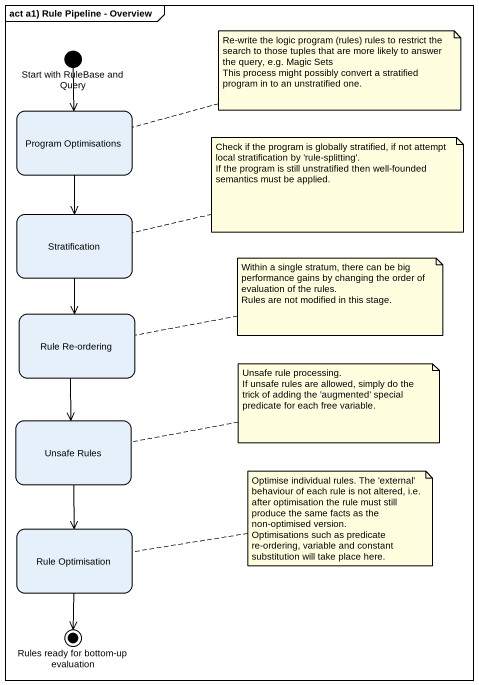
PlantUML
@startuml
mainframe act a1) Rule Pipeline - Overview
hide empty description
state "Start with RuleBase and Query" as Start_with_RuleBase_and <<start>>
state "Program Optimisations" as Program_Optimisations
state Stratification
state "Rule Re-ordering" as Rule_Re_ordering
state "Unsafe Rules" as Unsafe_Rules
state "Rule Optimisation" as Rule_Optimisation
state "Rules ready for bottom-up evaluation" as Rules_ready_for_bottom_up <<end>>
Start_with_RuleBase_and --> Program_Optimisations
Program_Optimisations --> Stratification
Stratification --> Rule_Re_ordering
Rule_Re_ordering --> Unsafe_Rules
Unsafe_Rules --> Rule_Optimisation
Rule_Optimisation --> Rules_ready_for_bottom_up
note right of Program_Optimisations
  Re-write the logic program (rules) rules to restrict the search to those tuples that are more likely to answer the query, e.g. Magic Sets
  This process might possibly convert a stratified program in to an unstratified one.
end note
note right of Stratification
  Check if the program is globally stratified, if not attempt local stratification by 'rule-splitting'.
  If the program is still unstratified then well-founded semantics must be applied.
end note
note right of Rule_Re_ordering
  Within a single stratum, there can be big performance gains by changing the order of evaluation of the rules.
  Rules are not modified in this stage.
end note
note right of Unsafe_Rules
  Unsafe rule processing.
  If unsafe rules are allowed, simply do the trick of adding the 'augmented' special predicate for each free variable.
end note
note right of Rule_Optimisation
  Optimise individual rules. The 'external' behaviour of each rule is not altered, i.e. after optimisation the rule must still produce the same facts as the non-optimised version.
  Optimisations such as predicate re-ordering, variable and constant substitution will take place here.
end note
@enduml
